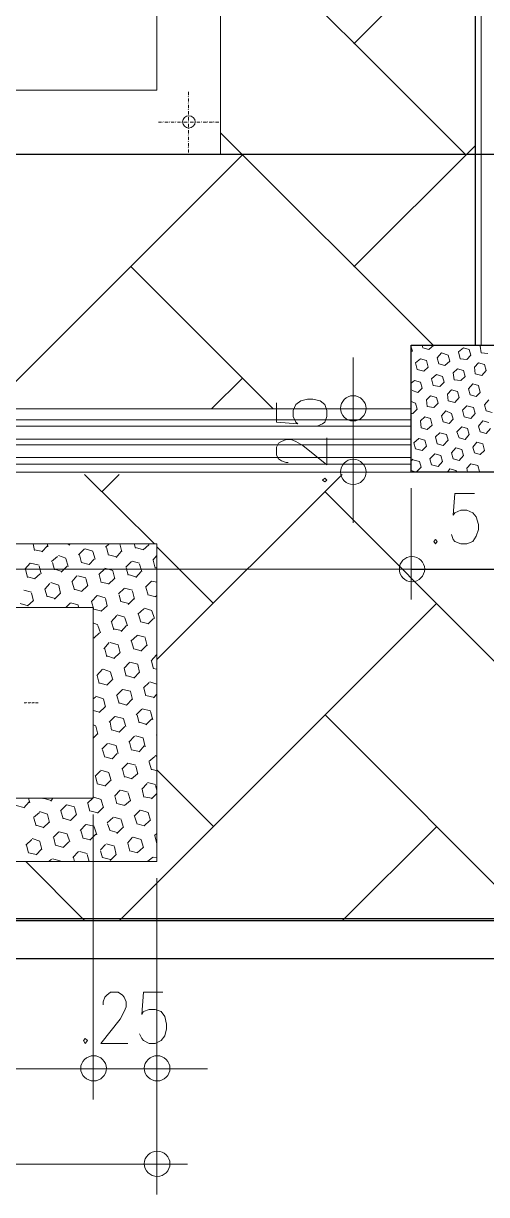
# Model space of a CAD drawing. Header units: millimetres. Extents: x 2928 to 3112, y 1220 to 1280.
# Drawn here: x 2981.497 to 2983.33, y 1235.94 to 1240.578 of the extents above; entities that cross this region are included whole.
import ezdxf

# ---------------------------------------------------------------- set-up
doc = ezdxf.new("R2010")
doc.units = ezdxf.units.MM

msp = doc.modelspace()

# ---------------------------------------------------------------- linework, layer by layer
at = {"color": 7, "linetype": 'Continuous', "lineweight": -2, "true_color": 0x000007}
for points in [[(2937.08126, 1265.3073), (2937.07792, 1267.474), (2938.98795, 1267.474), (2985.45528, 1267.474), (2985.45528, 1236.87356), (2938.98795, 1236.87356), (2937.08126, 1236.87356), (2937.08126, 1238.60692)], [(2937.23126, 1265.3073), (2937.23126, 1267.32399), (2938.98795, 1267.32399), (2985.30528, 1267.32399), (2985.30528, 1237.02356), (2938.98795, 1237.02356), (2937.22793, 1237.02356), (2937.22793, 1238.60692)], [(2983.53859, 1238.80025), (2983.03191, 1238.80025), (2983.03191, 1239.30359), (2983.53859, 1239.30359)]]:
    msp.add_lwpolyline(points, close=True, dxfattribs=at)
msp.add_lwpolyline([(2983.28525, 1264.04728), (2983.28525, 1239.30359), (2983.28525, 1239.30359)], dxfattribs=at)
at = {"color": 9, "linetype": 'Continuous', "lineweight": 5, "true_color": 0xbababa}
for points in [[(2983.30858, 1239.30359), (2983.30858, 1264.04728), (2983.30858, 1264.04728)], [(2983.24858, 1240.05694), (2982.27857, 1241.02695), (2982.27857, 1241.02695)], [(2982.80524, 1240.49694), (2983.28525, 1240.97695), (2983.28525, 1240.97695)], [(2983.11858, 1239.30359), (2982.27857, 1240.14361), (2982.27857, 1240.14361)], [(2982.80524, 1239.6136), (2983.28525, 1240.0936), (2983.28525, 1240.0936)], [(2983.07858, 1239.29359), (2983.07525, 1239.30359), (2983.07525, 1239.30359)], [(2983.10191, 1239.28693), (2983.12191, 1239.30359), (2983.12191, 1239.30359)], [(2983.30525, 1239.30026), (2983.30858, 1239.30359), (2983.30858, 1239.30359)], [(2983.30858, 1239.27359), (2983.30525, 1239.30026), (2983.30525, 1239.30026)], [(2983.10191, 1239.28693), (2983.07858, 1239.29359), (2983.07858, 1239.29359)], [(2983.13525, 1239.25359), (2983.15191, 1239.27359), (2983.15191, 1239.27359)], [(2983.14191, 1239.23026), (2983.13525, 1239.25359), (2983.13525, 1239.25359)], [(2983.17858, 1239.26359), (2983.15191, 1239.27359), (2983.15191, 1239.27359)], [(2983.18525, 1239.24026), (2983.17858, 1239.26359), (2983.17858, 1239.26359)], [(2983.21858, 1239.27693), (2983.23858, 1239.29359), (2983.23858, 1239.29359)], [(2983.22525, 1239.25026), (2983.21858, 1239.27693), (2983.21858, 1239.27693)], [(2983.26192, 1239.28693), (2983.23858, 1239.29359), (2983.23858, 1239.29359)], [(2983.25192, 1239.24693), (2983.26858, 1239.26359), (2983.26858, 1239.26359)], [(2983.26858, 1239.26359), (2983.26192, 1239.28693), (2983.26192, 1239.28693)], [(2983.33525, 1239.27026), (2983.30858, 1239.27359), (2983.30858, 1239.27359)], [(2983.04858, 1239.23359), (2983.06858, 1239.25026), (2983.06858, 1239.25026)], [(2983.05525, 1239.20693), (2983.04858, 1239.23359), (2983.04858, 1239.23359)], [(2983.08191, 1239.20026), (2983.05525, 1239.20693), (2983.05525, 1239.20693)], [(2983.09191, 1239.24359), (2983.06858, 1239.25026), (2983.06858, 1239.25026)], [(2983.08191, 1239.20026), (2983.09858, 1239.21693), (2983.09858, 1239.21693)], [(2983.09858, 1239.21693), (2983.09191, 1239.24359), (2983.09191, 1239.24359)], [(2983.16525, 1239.22359), (2983.14191, 1239.23026), (2983.14191, 1239.23026)], [(2983.16525, 1239.22359), (2983.18525, 1239.24026), (2983.18525, 1239.24026)], [(2983.19858, 1239.19359), (2983.21525, 1239.21026), (2983.21525, 1239.21026)], [(2983.23858, 1239.20359), (2983.21525, 1239.21026), (2983.21525, 1239.21026)], [(2983.25192, 1239.24693), (2983.22525, 1239.25026), (2983.22525, 1239.25026)], [(2983.28192, 1239.21693), (2983.29858, 1239.23359), (2983.29858, 1239.23359)], [(2983.28525, 1239.19026), (2983.28192, 1239.21693), (2983.28192, 1239.21693)], [(2983.32192, 1239.22693), (2983.29858, 1239.23359), (2983.29858, 1239.23359)], [(2983.32858, 1239.20359), (2983.32192, 1239.22693), (2983.32192, 1239.22693)], [(2983.03191, 1239.15359), (2983.04525, 1239.16359), (2983.04525, 1239.16359)], [(2983.06858, 1239.15692), (2983.04525, 1239.16359), (2983.04525, 1239.16359)], [(2983.11191, 1239.17026), (2983.13191, 1239.18692), (2983.13191, 1239.18692)], [(2983.11858, 1239.14359), (2983.11191, 1239.17026), (2983.11191, 1239.17026)], [(2983.15525, 1239.18026), (2983.13191, 1239.18692), (2983.13191, 1239.18692)], [(2983.16192, 1239.15692), (2983.15525, 1239.18026), (2983.15525, 1239.18026)], [(2983.20192, 1239.16692), (2983.19858, 1239.19359), (2983.19858, 1239.19359)], [(2983.22858, 1239.16359), (2983.20192, 1239.16692), (2983.20192, 1239.16692)], [(2983.22858, 1239.16359), (2983.24525, 1239.18026), (2983.24525, 1239.18026)], [(2983.24525, 1239.18026), (2983.23858, 1239.20359), (2983.23858, 1239.20359)], [(2983.31192, 1239.18359), (2983.28525, 1239.19026), (2983.28525, 1239.19026)], [(2983.31192, 1239.18359), (2983.32858, 1239.20359), (2983.32858, 1239.20359)], [(2983.05858, 1239.11692), (2983.03525, 1239.12359), (2983.03525, 1239.12359)], [(2983.05858, 1239.11692), (2983.07525, 1239.13359), (2983.07525, 1239.13359)], [(2983.07525, 1239.13359), (2983.06858, 1239.15692), (2983.06858, 1239.15692)], [(2983.14525, 1239.14026), (2983.11858, 1239.14359), (2983.11858, 1239.14359)], [(2983.14525, 1239.14026), (2983.16192, 1239.15692), (2983.16192, 1239.15692)], [(2983.17525, 1239.11026), (2983.19192, 1239.12692), (2983.19192, 1239.12692)], [(2983.21525, 1239.12026), (2983.19192, 1239.12692), (2983.19192, 1239.12692)], [(2983.22192, 1239.09692), (2983.21525, 1239.12026), (2983.21525, 1239.12026)], [(2983.25858, 1239.13026), (2983.27525, 1239.15026), (2983.27525, 1239.15026)], [(2983.26525, 1239.10692), (2983.25858, 1239.13026), (2983.25858, 1239.13026)], [(2983.29858, 1239.14359), (2983.27525, 1239.15026), (2983.27525, 1239.15026)], [(2983.28858, 1239.10026), (2983.30525, 1239.11692), (2983.30525, 1239.11692)], [(2983.30525, 1239.11692), (2983.29858, 1239.14359), (2983.29858, 1239.14359)], [(2983.04858, 1239.07359), (2983.03191, 1239.08026), (2983.03191, 1239.08026)], [(2983.05525, 1239.05026), (2983.04858, 1239.07359), (2983.04858, 1239.07359)], [(2983.09191, 1239.08692), (2983.10858, 1239.10359), (2983.10858, 1239.10359)], [(2983.09525, 1239.06026), (2983.09191, 1239.08692), (2983.09191, 1239.08692)], [(2983.13191, 1239.09692), (2983.10858, 1239.10359), (2983.10858, 1239.10359)], [(2983.12191, 1239.05692), (2983.13858, 1239.07359), (2983.13858, 1239.07359)], [(2983.13858, 1239.07359), (2983.13191, 1239.09692), (2983.13191, 1239.09692)], [(2983.17858, 1239.08359), (2983.17525, 1239.11026), (2983.17525, 1239.11026)], [(2983.20525, 1239.07692), (2983.17858, 1239.08359), (2983.17858, 1239.08359)], [(2983.20525, 1239.07692), (2983.22192, 1239.09692), (2983.22192, 1239.09692)], [(2983.28858, 1239.10026), (2983.26525, 1239.10692), (2983.26525, 1239.10692)], [(2983.32192, 1239.06692), (2983.33858, 1239.08692), (2983.33858, 1239.08692)], [(2983.32858, 1239.04359), (2983.32192, 1239.06692), (2983.32192, 1239.06692)], [(2983.03858, 1239.03359), (2983.05525, 1239.05026), (2983.05525, 1239.05026)], [(2983.06858, 1239.00359), (2983.08525, 1239.02026), (2983.08525, 1239.02026)], [(2983.10858, 1239.01359), (2983.08525, 1239.02026), (2983.08525, 1239.02026)], [(2983.12191, 1239.05692), (2983.09525, 1239.06026), (2983.09525, 1239.06026)], [(2983.15191, 1239.02359), (2983.16858, 1239.04359), (2983.16858, 1239.04359)], [(2983.15858, 1239.00026), (2983.15191, 1239.02359), (2983.15191, 1239.02359)], [(2983.19192, 1239.03359), (2983.16858, 1239.04359), (2983.16858, 1239.04359)], [(2983.19858, 1239.01026), (2983.19192, 1239.03359), (2983.19192, 1239.03359)], [(2983.23525, 1239.04692), (2983.25192, 1239.06359), (2983.25192, 1239.06359)], [(2983.24192, 1239.02026), (2983.23525, 1239.04692), (2983.23525, 1239.04692)], [(2983.26858, 1239.01359), (2983.24192, 1239.02026), (2983.24192, 1239.02026)], [(2983.27858, 1239.05692), (2983.25192, 1239.06359), (2983.25192, 1239.06359)], [(2983.26858, 1239.01359), (2983.28525, 1239.03359), (2983.28525, 1239.03359)], [(2983.28525, 1239.03359), (2983.27858, 1239.05692), (2983.27858, 1239.05692)], [(2983.35192, 1239.03692), (2983.32858, 1239.04359), (2983.32858, 1239.04359)], [(2983.07191, 1238.97692), (2983.06858, 1239.00359), (2983.06858, 1239.00359)], [(2983.09525, 1238.97026), (2983.07191, 1238.97692), (2983.07191, 1238.97692)], [(2983.09525, 1238.97026), (2983.11525, 1238.98692), (2983.11525, 1238.98692)], [(2983.11525, 1238.98692), (2983.10858, 1239.01359), (2983.10858, 1239.01359)], [(2983.18192, 1238.99359), (2983.15858, 1239.00026), (2983.15858, 1239.00026)], [(2983.18192, 1238.99359), (2983.19858, 1239.01026), (2983.19858, 1239.01026)], [(2983.21192, 1238.96025), (2983.23192, 1238.98026), (2983.23192, 1238.98026)], [(2983.25525, 1238.97359), (2983.23192, 1238.98026), (2983.23192, 1238.98026)], [(2983.26192, 1238.95025), (2983.25525, 1238.97359), (2983.25525, 1238.97359)], [(2983.29858, 1238.98359), (2983.31525, 1239.00359), (2983.31525, 1239.00359)], [(2983.30525, 1238.96025), (2983.29858, 1238.98359), (2983.29858, 1238.98359)], [(2983.33858, 1238.99692), (2983.31525, 1239.00359), (2983.31525, 1239.00359)], [(2983.32858, 1238.95359), (2983.34525, 1238.97359), (2983.34525, 1238.97359)], [(2983.04191, 1238.91692), (2983.06191, 1238.93359), (2983.06191, 1238.93359)], [(2983.08525, 1238.92692), (2983.06191, 1238.93359), (2983.06191, 1238.93359)], [(2983.09191, 1238.90359), (2983.08525, 1238.92692), (2983.08525, 1238.92692)], [(2983.12858, 1238.94025), (2983.14525, 1238.95692), (2983.14525, 1238.95692)], [(2983.13525, 1238.91359), (2983.12858, 1238.94025), (2983.12858, 1238.94025)], [(2983.17192, 1238.95025), (2983.14525, 1238.95692), (2983.14525, 1238.95692)], [(2983.15858, 1238.90692), (2983.17858, 1238.92692), (2983.17858, 1238.92692)], [(2983.17858, 1238.92692), (2983.17192, 1238.95025), (2983.17192, 1238.95025)], [(2983.22192, 1238.93692), (2983.21192, 1238.96025), (2983.21192, 1238.96025)], [(2983.24525, 1238.93025), (2983.22192, 1238.93692), (2983.22192, 1238.93692)], [(2983.24525, 1238.93025), (2983.26192, 1238.95025), (2983.26192, 1238.95025)], [(2983.32858, 1238.95359), (2983.30525, 1238.96025), (2983.30525, 1238.96025)], [(2983.04858, 1238.89359), (2983.04191, 1238.91692), (2983.04191, 1238.91692)], [(2983.07525, 1238.88692), (2983.04858, 1238.89359), (2983.04858, 1238.89359)], [(2983.07525, 1238.88692), (2983.09191, 1238.90359), (2983.09191, 1238.90359)], [(2983.15858, 1238.90692), (2983.13525, 1238.91359), (2983.13525, 1238.91359)], [(2983.19192, 1238.87692), (2983.20858, 1238.89692), (2983.20858, 1238.89692)], [(2983.23192, 1238.89025), (2983.20858, 1238.89692), (2983.20858, 1238.89692)], [(2983.23858, 1238.86692), (2983.23192, 1238.89025), (2983.23192, 1238.89025)], [(2983.27525, 1238.90025), (2983.29192, 1238.92025), (2983.29192, 1238.92025)], [(2983.28192, 1238.87692), (2983.27525, 1238.90025), (2983.27525, 1238.90025)], [(2983.31525, 1238.91359), (2983.29192, 1238.92025), (2983.29192, 1238.92025)], [(2983.30525, 1238.87025), (2983.32192, 1238.88692), (2983.32192, 1238.88692)], [(2983.32192, 1238.88692), (2983.31525, 1238.91359), (2983.31525, 1238.91359)], [(2983.06525, 1238.84359), (2983.03858, 1238.85025), (2983.03858, 1238.85025)], [(2983.07191, 1238.82025), (2983.06525, 1238.84359), (2983.06525, 1238.84359)], [(2983.10525, 1238.85359), (2983.12525, 1238.87359), (2983.12525, 1238.87359)], [(2983.11191, 1238.83025), (2983.10525, 1238.85359), (2983.10525, 1238.85359)], [(2983.14858, 1238.86692), (2983.12525, 1238.87359), (2983.12525, 1238.87359)], [(2983.13858, 1238.82359), (2983.15525, 1238.84359), (2983.15525, 1238.84359)], [(2983.15525, 1238.84359), (2983.14858, 1238.86692), (2983.14858, 1238.86692)], [(2983.19858, 1238.85359), (2983.19192, 1238.87692), (2983.19192, 1238.87692)], [(2983.22192, 1238.84692), (2983.19858, 1238.85359), (2983.19858, 1238.85359)], [(2983.22192, 1238.84692), (2983.23858, 1238.86692), (2983.23858, 1238.86692)], [(2983.25192, 1238.81692), (2983.26858, 1238.83359), (2983.26858, 1238.83359)], [(2983.29525, 1238.82692), (2983.26858, 1238.83359), (2983.26858, 1238.83359)], [(2983.30525, 1238.87025), (2983.28192, 1238.87692), (2983.28192, 1238.87692)], [(2983.05191, 1238.80025), (2983.03191, 1238.80692), (2983.03191, 1238.80692)], [(2983.05191, 1238.80025), (2983.07191, 1238.82025), (2983.07191, 1238.82025)], [(2983.13858, 1238.82359), (2983.11191, 1238.83025), (2983.11191, 1238.83025)], [(2983.17525, 1238.80025), (2983.18525, 1238.81359), (2983.18525, 1238.81359)], [(2983.20858, 1238.80692), (2983.18525, 1238.81359), (2983.18525, 1238.81359)], [(2983.21192, 1238.80025), (2983.20858, 1238.80692), (2983.20858, 1238.80692)], [(2983.25525, 1238.80025), (2983.25192, 1238.81692), (2983.25192, 1238.81692)], [(2983.30192, 1238.80359), (2983.29525, 1238.82692), (2983.29525, 1238.82692)], [(2983.29858, 1238.80025), (2983.30192, 1238.80359), (2983.30192, 1238.80359)], [(2984.01526, 1237.3969), (2982.69191, 1238.72358), (2982.69191, 1238.72358)], [(2981.87523, 1237.02356), (2983.13191, 1238.28025), (2983.13191, 1238.28025)], [(2983.50525, 1237.02356), (2982.69191, 1237.84024), (2982.69191, 1237.84024)], [(2982.75858, 1237.02356), (2983.13191, 1237.3969), (2983.13191, 1237.3969)]]:
    msp.add_lwpolyline(points, dxfattribs=at)
at = {"color": 252, "linetype": 'Continuous', "lineweight": 13, "true_color": 0x989898}
msp.add_lwpolyline([(2982.2769, 1240.06027), (2940.24797, 1240.06027), (2940.24797, 1263.2906), (2982.2769, 1263.2906)], close=True, dxfattribs=at)
at = {"color": 7, "linetype": 'Continuous', "lineweight": 20, "true_color": 0x000007}
for points in [[(2957.20821, 1263.03893), (2982.02523, 1263.03893), (2982.02523, 1240.31361), (2957.20821, 1240.31361), (2957.20821, 1240.06027), (2982.2769, 1240.06027), (2982.2769, 1263.2906), (2957.20821, 1263.2906)], [(2982.68024, 1238.76859), (2982.69024, 1238.76192), (2982.69858, 1238.76859), (2982.69024, 1238.77692)], [(2981.74189, 1236.55855), (2981.73523, 1236.55022), (2981.74189, 1236.53855), (2981.75023, 1236.55022)]]:
    msp.add_lwpolyline(points, close=True, dxfattribs=at)
at = {"color": 253, "linetype": 'Continuous', "lineweight": 5, "true_color": 0x9a9a9a}
for points in [[(2981.9619, 1240.31361), (2980.04687, 1240.31361), (2980.04687, 1240.31361)], [(2982.80191, 1239.15192), (2982.80191, 1239.25526), (2982.80191, 1239.25526)], [(2982.97025, 1239.05192), (2982.79024, 1239.05192), (2982.79024, 1239.05192)], [(2982.80191, 1239.05192), (2982.80191, 1238.80025), (2982.80191, 1238.80025)], [(2982.97025, 1238.80025), (2982.79024, 1238.80025), (2982.79024, 1238.80025)], [(2982.80191, 1238.70025), (2982.80191, 1238.60025), (2982.80191, 1238.60025)], [(2983.03191, 1238.73692), (2983.03191, 1238.40525), (2983.03191, 1238.40525)], [(2983.03191, 1238.73692), (2983.03191, 1238.40525), (2983.03191, 1238.40525)], [(2957.39321, 1238.41691), (2982.93191, 1238.41691), (2982.93191, 1238.41691)], [(2982.93191, 1238.41691), (2982.83191, 1238.41691), (2982.83191, 1238.41691)], [(2981.77356, 1237.44523), (2981.77356, 1236.42855), (2981.77356, 1236.42855)], [(2981.77356, 1237.44523), (2981.77356, 1236.42855), (2981.77356, 1236.42855)], [(2982.02523, 1237.19356), (2982.02523, 1236.42855), (2982.02523, 1236.42855)], [(2982.02523, 1237.19356), (2982.02523, 1236.05021), (2982.02523, 1236.05021)], [(2980.10854, 1236.43855), (2981.67356, 1236.43855), (2981.67356, 1236.43855)], [(2981.67356, 1236.43855), (2981.57023, 1236.43855), (2981.57023, 1236.43855)], [(2981.77356, 1236.43855), (2982.02523, 1236.43855), (2982.02523, 1236.43855)], [(2982.12523, 1236.43855), (2982.22523, 1236.43855), (2982.22523, 1236.43855)], [(2979.85687, 1236.06021), (2981.92523, 1236.06021), (2981.92523, 1236.06021)]]:
    msp.add_lwpolyline(points, dxfattribs=at)
at = {"color": 252, "linetype": 'Continuous', "lineweight": 13, "true_color": 0x989898}
for points in [[(2982.15023, 1240.28694), (2982.14857, 1240.28861), (2982.14857, 1240.28861)], [(2982.15023, 1240.29361), (2982.15023, 1240.30694), (2982.15023, 1240.30694)], [(2982.15023, 1240.26861), (2982.15023, 1240.28027), (2982.15023, 1240.28027)], [(2982.15023, 1240.26194), (2982.14857, 1240.26361), (2982.14857, 1240.26361)], [(2982.15023, 1240.23527), (2982.14857, 1240.23861), (2982.14857, 1240.23861)], [(2982.15023, 1240.24194), (2982.15023, 1240.25527), (2982.15023, 1240.25527)], [(2982.15023, 1240.21694), (2982.15023, 1240.23027), (2982.15023, 1240.23027)], [(2982.04357, 1240.18694), (2982.0319, 1240.18694), (2982.0319, 1240.18694)], [(2982.05023, 1240.18694), (2982.04857, 1240.18861), (2982.04857, 1240.18861)], [(2982.07023, 1240.18694), (2982.0569, 1240.18694), (2982.0569, 1240.18694)], [(2982.0769, 1240.18694), (2982.07523, 1240.18861), (2982.07523, 1240.18861)], [(2982.09357, 1240.18694), (2982.0819, 1240.18694), (2982.0819, 1240.18694)], [(2982.10023, 1240.18694), (2982.09857, 1240.18861), (2982.09857, 1240.18861)], [(2982.11857, 1240.18694), (2982.1069, 1240.18694), (2982.1069, 1240.18694)], [(2982.12523, 1240.18694), (2982.12357, 1240.18861), (2982.12357, 1240.18861)], [(2982.14523, 1240.18694), (2982.1319, 1240.18694), (2982.1319, 1240.18694)], [(2982.15023, 1240.21027), (2982.14857, 1240.21194), (2982.14857, 1240.21194)], [(2982.15023, 1240.18694), (2982.14857, 1240.18861), (2982.14857, 1240.18861)], [(2982.15023, 1240.18694), (2982.14857, 1240.18861), (2982.14857, 1240.18861)], [(2982.15023, 1240.19361), (2982.15023, 1240.20694), (2982.15023, 1240.20694)], [(2982.15023, 1240.16694), (2982.15023, 1240.18027), (2982.15023, 1240.18027)], [(2982.17023, 1240.18694), (2982.1569, 1240.18694), (2982.1569, 1240.18694)], [(2982.1769, 1240.18694), (2982.17523, 1240.18861), (2982.17523, 1240.18861)], [(2982.19523, 1240.18694), (2982.18357, 1240.18694), (2982.18357, 1240.18694)], [(2982.2019, 1240.18694), (2982.20023, 1240.18861), (2982.20023, 1240.18861)], [(2982.2219, 1240.18694), (2982.20857, 1240.18694), (2982.20857, 1240.18694)], [(2982.22523, 1240.18694), (2982.22357, 1240.18861), (2982.22357, 1240.18861)], [(2982.24524, 1240.18694), (2982.2319, 1240.18694), (2982.2319, 1240.18694)], [(2982.2519, 1240.18694), (2982.24857, 1240.18861), (2982.24857, 1240.18861)], [(2982.27024, 1240.18694), (2982.2569, 1240.18694), (2982.2569, 1240.18694)], [(2982.15023, 1240.16194), (2982.14857, 1240.16361), (2982.14857, 1240.16361)], [(2982.15023, 1240.13527), (2982.14857, 1240.13694), (2982.14857, 1240.13694)], [(2982.15023, 1240.14194), (2982.15023, 1240.15527), (2982.15023, 1240.15527)], [(2982.15023, 1240.11027), (2982.14857, 1240.11194), (2982.14857, 1240.11194)], [(2982.15023, 1240.08527), (2982.14857, 1240.08694), (2982.14857, 1240.08694)], [(2982.15023, 1240.11694), (2982.15023, 1240.12861), (2982.15023, 1240.12861)], [(2982.15023, 1240.09027), (2982.15023, 1240.1036), (2982.15023, 1240.1036)], [(2982.15023, 1240.06694), (2982.15023, 1240.0786), (2982.15023, 1240.0786)], [(2981.50689, 1237.88691), (2981.50022, 1237.88691), (2981.50022, 1237.88691)], [(2981.51022, 1237.88691), (2981.50856, 1237.88857), (2981.50856, 1237.88857)], [(2981.52189, 1237.88691), (2981.51522, 1237.88691), (2981.51522, 1237.88691)], [(2981.52522, 1237.88691), (2981.52356, 1237.88857), (2981.52356, 1237.88857)], [(2981.53689, 1237.88691), (2981.53023, 1237.88691), (2981.53023, 1237.88691)], [(2981.54023, 1237.88691), (2981.53856, 1237.88857), (2981.53856, 1237.88857)], [(2981.55523, 1237.88691), (2981.54523, 1237.88691), (2981.54523, 1237.88691)]]:
    msp.add_lwpolyline(points, dxfattribs=at)
at = {"color": 253, "linetype": 'Continuous', "lineweight": -2, "true_color": 0x9a9a9a}
for points in [[(2946.32139, 1240.06027), (2986.86863, 1240.06027), (2986.86863, 1240.06027)], [(2982.3419, 1240.06027), (2986.86863, 1240.06027), (2986.86863, 1240.06027)], [(2983.03191, 1238.41691), (2983.53859, 1238.41691), (2983.53859, 1238.41691)], [(2943.29801, 1237.03356), (2986.86863, 1237.03356), (2986.86863, 1237.03356)]]:
    msp.add_lwpolyline(points, dxfattribs=at)
at = {"color": 9, "linetype": 'Continuous', "lineweight": 13, "true_color": 0xbababa}
for points in [[(2981.35689, 1239.05192), (2982.36357, 1240.05694), (2982.36357, 1240.05694)], [(2982.48524, 1239.05192), (2981.9219, 1239.61526), (2981.9219, 1239.61526)], [(2983.03691, 1239.28026), (2983.03191, 1239.29526), (2983.03191, 1239.29526)], [(2983.03191, 1239.27859), (2983.03691, 1239.28026), (2983.03691, 1239.28026)], [(2982.2419, 1239.05192), (2982.36357, 1239.17359), (2982.36357, 1239.17359)], [(2983.03358, 1239.12526), (2983.03191, 1239.12692), (2983.03191, 1239.12692)], [(2983.03691, 1239.03359), (2983.03191, 1239.03359), (2983.03191, 1239.03359)], [(2957.29321, 1239.00859), (2983.03191, 1239.00859), (2983.03191, 1239.00859)], [(2957.29321, 1238.98359), (2983.03191, 1238.98359), (2983.03191, 1238.98359)], [(2957.29321, 1238.93192), (2983.03191, 1238.93192), (2983.03191, 1238.93192)], [(2957.29321, 1238.90859), (2983.03191, 1238.90859), (2983.03191, 1238.90859)], [(2957.29321, 1238.85859), (2983.03191, 1238.85859), (2983.03191, 1238.85859)], [(2983.03191, 1238.84525), (2983.03858, 1238.85192), (2983.03858, 1238.85192)], [(2957.29321, 1238.83192), (2983.03191, 1238.83192), (2983.03191, 1238.83192)], [(2982.01523, 1238.51692), (2981.73856, 1238.79192), (2981.73856, 1238.79192)], [(2981.8069, 1238.72358), (2981.87523, 1238.79192), (2981.87523, 1238.79192)], [(2982.02523, 1238.05858), (2982.75858, 1238.79192), (2982.75858, 1238.79192)], [(2981.54023, 1238.49025), (2981.53523, 1238.51692), (2981.53523, 1238.51692)], [(2981.57023, 1238.48525), (2981.59189, 1238.50858), (2981.59189, 1238.50858)], [(2981.59356, 1238.50525), (2981.59189, 1238.51692), (2981.59189, 1238.51692)], [(2981.68023, 1238.51358), (2981.66856, 1238.51692), (2981.66856, 1238.51692)], [(2981.67689, 1238.51192), (2981.68189, 1238.51692), (2981.68189, 1238.51692)], [(2981.8219, 1238.50358), (2981.8369, 1238.51692), (2981.8369, 1238.51692)], [(2981.8869, 1238.48525), (2981.87856, 1238.51692), (2981.87856, 1238.51692)], [(2981.94023, 1238.50025), (2981.93523, 1238.51692), (2981.93523, 1238.51692)], [(2981.97023, 1238.49358), (2981.99356, 1238.51358), (2981.99356, 1238.51358)], [(2981.99356, 1238.51358), (2981.99356, 1238.51692), (2981.99356, 1238.51692)], [(2981.57356, 1238.48691), (2981.54023, 1238.49358), (2981.54023, 1238.49358)], [(2981.60856, 1238.44691), (2981.63189, 1238.46691), (2981.63189, 1238.46691)], [(2981.66523, 1238.46025), (2981.63523, 1238.47025), (2981.63523, 1238.47025)], [(2981.71523, 1238.47358), (2981.73856, 1238.49692), (2981.73856, 1238.49692)], [(2981.72689, 1238.44191), (2981.71856, 1238.47358), (2981.71856, 1238.47358)], [(2981.7719, 1238.48858), (2981.74189, 1238.49692), (2981.74189, 1238.49692)], [(2981.78023, 1238.45691), (2981.7719, 1238.48691), (2981.7719, 1238.48691)], [(2981.83356, 1238.47191), (2981.82523, 1238.50192), (2981.82523, 1238.50192)], [(2981.86523, 1238.46525), (2981.83356, 1238.47358), (2981.83356, 1238.47358)], [(2981.86356, 1238.46358), (2981.88356, 1238.48691), (2981.88356, 1238.48691)], [(2981.9719, 1238.49358), (2981.94023, 1238.50192), (2981.94023, 1238.50192)], [(2982.00857, 1238.45191), (2982.02523, 1238.47025), (2982.02523, 1238.47025)], [(2982.24857, 1238.28191), (2982.02523, 1238.50525), (2982.02523, 1238.50525)], [(2981.50189, 1238.41691), (2981.52356, 1238.44025), (2981.52356, 1238.44025)], [(2981.51356, 1238.38358), (2981.50522, 1238.41691), (2981.50522, 1238.41691)], [(2981.55856, 1238.43191), (2981.52522, 1238.44025), (2981.52522, 1238.44025)], [(2981.56689, 1238.39858), (2981.55856, 1238.42858), (2981.55856, 1238.42858)], [(2981.62023, 1238.41358), (2981.61189, 1238.44358), (2981.61189, 1238.44358)], [(2981.65023, 1238.40691), (2981.62023, 1238.41691), (2981.62023, 1238.41691)], [(2981.64689, 1238.40525), (2981.67023, 1238.42858), (2981.67023, 1238.42858)], [(2981.67356, 1238.42691), (2981.66523, 1238.45858), (2981.66523, 1238.45858)], [(2981.75689, 1238.43525), (2981.72689, 1238.44358), (2981.72689, 1238.44358)], [(2981.75689, 1238.43525), (2981.7769, 1238.45691), (2981.7769, 1238.45691)], [(2981.79523, 1238.39525), (2981.81856, 1238.41858), (2981.81856, 1238.41858)], [(2981.85023, 1238.41191), (2981.81856, 1238.42025), (2981.81856, 1238.42025)], [(2981.9019, 1238.42525), (2981.92523, 1238.44691), (2981.92523, 1238.44691)], [(2981.9119, 1238.39358), (2981.90356, 1238.42191), (2981.90356, 1238.42191)], [(2981.9569, 1238.44025), (2981.9269, 1238.44858), (2981.9269, 1238.44858)], [(2981.96523, 1238.40691), (2981.9569, 1238.43691), (2981.9569, 1238.43691)], [(2982.01857, 1238.42025), (2982.01023, 1238.45191), (2982.01023, 1238.45191)], [(2982.02523, 1238.42191), (2982.01857, 1238.42191), (2982.01857, 1238.42191)], [(2981.54356, 1238.37858), (2981.51356, 1238.38691), (2981.51356, 1238.38691)], [(2981.54023, 1238.37858), (2981.56356, 1238.39858), (2981.56356, 1238.39858)], [(2981.68856, 1238.36691), (2981.70856, 1238.39025), (2981.70856, 1238.39025)], [(2981.74356, 1238.38191), (2981.71189, 1238.39025), (2981.71189, 1238.39025)], [(2981.75189, 1238.35025), (2981.74356, 1238.38025), (2981.74356, 1238.38025)], [(2981.80523, 1238.36358), (2981.7969, 1238.39525), (2981.7969, 1238.39525)], [(2981.83356, 1238.35691), (2981.8569, 1238.38025), (2981.8569, 1238.38025)], [(2981.85856, 1238.37858), (2981.85023, 1238.41025), (2981.85023, 1238.41025)], [(2981.9419, 1238.38691), (2981.9119, 1238.39525), (2981.9119, 1238.39525)], [(2981.9419, 1238.38358), (2981.96356, 1238.40691), (2981.96356, 1238.40691)], [(2981.52856, 1238.32525), (2981.49856, 1238.33358), (2981.49856, 1238.33358)], [(2981.58189, 1238.33691), (2981.60189, 1238.36025), (2981.60189, 1238.36025)], [(2981.59023, 1238.30691), (2981.58189, 1238.33691), (2981.58189, 1238.33691)], [(2981.63689, 1238.35358), (2981.60523, 1238.36358), (2981.60523, 1238.36358)], [(2981.64356, 1238.32025), (2981.63689, 1238.35191), (2981.63689, 1238.35191)], [(2981.69856, 1238.33525), (2981.69023, 1238.36525), (2981.69023, 1238.36525)], [(2981.72856, 1238.32858), (2981.69856, 1238.33691), (2981.69856, 1238.33691)], [(2981.72689, 1238.32858), (2981.75023, 1238.35025), (2981.75023, 1238.35025)], [(2981.83523, 1238.35858), (2981.80523, 1238.36525), (2981.80523, 1238.36525)], [(2981.87356, 1238.31858), (2981.89523, 1238.34025), (2981.89523, 1238.34025)], [(2981.92856, 1238.33358), (2981.8969, 1238.34191), (2981.8969, 1238.34191)], [(2981.9369, 1238.29858), (2981.92856, 1238.33025), (2981.92856, 1238.33025)], [(2981.98023, 1238.34525), (2982.00357, 1238.36858), (2982.00357, 1238.36858)], [(2981.99023, 1238.31358), (2981.9819, 1238.34525), (2981.9819, 1238.34525)], [(2982.02523, 1238.36525), (2982.00357, 1238.36858), (2982.00357, 1238.36858)], [(2981.51522, 1238.27191), (2981.48356, 1238.28025), (2981.48356, 1238.28025)], [(2981.51356, 1238.27191), (2981.53523, 1238.29191), (2981.53523, 1238.29191)], [(2981.53689, 1238.29191), (2981.52856, 1238.32191), (2981.52856, 1238.32191)], [(2981.62189, 1238.30025), (2981.59023, 1238.31025), (2981.59023, 1238.31025)], [(2981.62023, 1238.29858), (2981.64356, 1238.32191), (2981.64356, 1238.32191)], [(2981.66523, 1238.26525), (2981.68189, 1238.28191), (2981.68189, 1238.28191)], [(2981.71356, 1238.27525), (2981.68356, 1238.28358), (2981.68356, 1238.28358)], [(2981.7669, 1238.28858), (2981.78856, 1238.31191), (2981.78856, 1238.31191)], [(2981.77523, 1238.25691), (2981.7669, 1238.28858), (2981.7669, 1238.28858)], [(2981.82023, 1238.30358), (2981.79023, 1238.31191), (2981.79023, 1238.31191)], [(2981.82856, 1238.27191), (2981.8219, 1238.30025), (2981.8219, 1238.30025)], [(2981.8819, 1238.28691), (2981.87523, 1238.31525), (2981.87523, 1238.31525)], [(2981.91356, 1238.28025), (2981.8819, 1238.28858), (2981.8819, 1238.28858)], [(2981.9119, 1238.27691), (2981.93523, 1238.30025), (2981.93523, 1238.30025)], [(2982.02023, 1238.30691), (2981.99023, 1238.31525), (2981.99023, 1238.31525)], [(2982.01857, 1238.30691), (2982.02523, 1238.31191), (2982.02523, 1238.31191)], [(2981.71523, 1238.26525), (2981.71356, 1238.27358), (2981.71356, 1238.27358)], [(2981.8069, 1238.25024), (2981.77523, 1238.25858), (2981.77523, 1238.25858)], [(2981.80523, 1238.25024), (2981.82856, 1238.27191), (2981.82856, 1238.27191)], [(2981.84356, 1238.20858), (2981.8669, 1238.23358), (2981.8669, 1238.23358)], [(2981.89856, 1238.22691), (2981.86856, 1238.23524), (2981.86856, 1238.23524)], [(2981.95023, 1238.23858), (2981.97356, 1238.26024), (2981.97356, 1238.26024)], [(2981.9619, 1238.20691), (2981.9519, 1238.23691), (2981.9519, 1238.23691)], [(2982.00523, 1238.25358), (2981.97523, 1238.26191), (2981.97523, 1238.26191)], [(2982.01523, 1238.22191), (2982.00523, 1238.25191), (2982.00523, 1238.25191)], [(2981.7919, 1238.19691), (2981.77356, 1238.20358), (2981.77356, 1238.20358)], [(2981.8019, 1238.16524), (2981.7919, 1238.19358), (2981.7919, 1238.19358)], [(2981.85523, 1238.17691), (2981.84523, 1238.20858), (2981.84523, 1238.20858)], [(2981.88356, 1238.17024), (2981.90523, 1238.19358), (2981.90523, 1238.19358)], [(2981.90856, 1238.19191), (2981.89856, 1238.22358), (2981.89856, 1238.22358)], [(2981.99356, 1238.20024), (2981.9619, 1238.20858), (2981.9619, 1238.20858)], [(2981.99023, 1238.20024), (2982.0119, 1238.22191), (2982.0119, 1238.22191)], [(2981.7769, 1238.14358), (2981.77356, 1238.14524), (2981.77356, 1238.14524)], [(2981.77523, 1238.14358), (2981.79856, 1238.16524), (2981.79856, 1238.16524)], [(2981.88356, 1238.17358), (2981.85523, 1238.18024), (2981.85523, 1238.18024)], [(2981.9219, 1238.13191), (2981.9469, 1238.15358), (2981.9469, 1238.15358)], [(2981.97856, 1238.14691), (2981.9469, 1238.15524), (2981.9469, 1238.15524)], [(2981.9869, 1238.11358), (2981.97856, 1238.14524), (2981.97856, 1238.14524)], [(2981.81523, 1238.10191), (2981.8369, 1238.12691), (2981.8369, 1238.12691)], [(2981.8269, 1238.07024), (2981.81856, 1238.10191), (2981.81856, 1238.10191)], [(2981.8719, 1238.11691), (2981.84023, 1238.12691), (2981.84023, 1238.12691)], [(2981.88023, 1238.08524), (2981.8719, 1238.11691), (2981.8719, 1238.11691)], [(2981.93356, 1238.10024), (2981.92523, 1238.13024), (2981.92523, 1238.13024)], [(2981.96356, 1238.09358), (2981.93356, 1238.10191), (2981.93356, 1238.10191)], [(2981.9619, 1238.09191), (2981.98523, 1238.11524), (2981.98523, 1238.11524)], [(2981.8569, 1238.06358), (2981.8269, 1238.07358), (2981.8269, 1238.07358)], [(2981.85523, 1238.06358), (2981.87856, 1238.08524), (2981.87856, 1238.08524)], [(2981.89523, 1238.02524), (2981.9169, 1238.04691), (2981.9169, 1238.04691)], [(2981.95023, 1238.04024), (2981.91856, 1238.04858), (2981.91856, 1238.04858)], [(2982.0019, 1238.05358), (2982.02357, 1238.07691), (2982.02357, 1238.07691)], [(2982.0119, 1238.02191), (2982.00357, 1238.05191), (2982.00357, 1238.05191)], [(2981.7869, 1237.99524), (2981.81023, 1238.02024), (2981.81023, 1238.02024)], [(2981.8419, 1238.01024), (2981.8119, 1238.02024), (2981.8119, 1238.02024)], [(2981.85023, 1237.97857), (2981.8419, 1238.00857), (2981.8419, 1238.00857)], [(2981.90356, 1237.99357), (2981.89523, 1238.02357), (2981.89523, 1238.02357)], [(2981.93356, 1237.98524), (2981.9569, 1238.00857), (2981.9569, 1238.00857)], [(2981.9569, 1238.00691), (2981.95023, 1238.03858), (2981.95023, 1238.03858)], [(2982.02523, 1238.02024), (2982.01023, 1238.02357), (2982.01023, 1238.02357)], [(2981.7969, 1237.96357), (2981.78856, 1237.99524), (2981.78856, 1237.99524)], [(2981.82856, 1237.95691), (2981.7969, 1237.96691), (2981.7969, 1237.96691)], [(2981.8269, 1237.95691), (2981.84856, 1237.97857), (2981.84856, 1237.97857)], [(2981.93523, 1237.98691), (2981.90356, 1237.99524), (2981.90356, 1237.99524)], [(2981.9719, 1237.94691), (2981.99523, 1237.96857), (2981.99523, 1237.96857)], [(2982.02523, 1237.96191), (2981.9969, 1237.97024), (2981.9969, 1237.97024)], [(2981.77356, 1237.90357), (2981.7819, 1237.91024), (2981.7819, 1237.91024)], [(2981.81356, 1237.90357), (2981.7819, 1237.91357), (2981.7819, 1237.91357)], [(2981.86523, 1237.91691), (2981.88856, 1237.94024), (2981.88856, 1237.94024)], [(2981.87523, 1237.88524), (2981.8669, 1237.91691), (2981.8669, 1237.91691)], [(2981.92023, 1237.93357), (2981.89023, 1237.94024), (2981.89023, 1237.94024)], [(2981.92856, 1237.90024), (2981.92023, 1237.93191), (2981.92023, 1237.93191)], [(2981.9819, 1237.91524), (2981.97356, 1237.94524), (2981.97356, 1237.94524)], [(2982.01523, 1237.90857), (2981.9819, 1237.91691), (2981.9819, 1237.91691)], [(2982.0119, 1237.90691), (2982.02523, 1237.92191), (2982.02523, 1237.92191)], [(2981.7969, 1237.84857), (2981.82023, 1237.87191), (2981.82023, 1237.87191)], [(2981.8219, 1237.87191), (2981.81356, 1237.90191), (2981.81356, 1237.90191)], [(2981.90523, 1237.87857), (2981.87523, 1237.88691), (2981.87523, 1237.88691)], [(2981.90523, 1237.87857), (2981.9269, 1237.90191), (2981.9269, 1237.90191)], [(2981.94356, 1237.84024), (2981.96523, 1237.86191), (2981.96523, 1237.86191)], [(2982.00023, 1237.85524), (2981.9669, 1237.86357), (2981.9669, 1237.86357)], [(2981.79856, 1237.85024), (2981.77356, 1237.85691), (2981.77356, 1237.85691)], [(2981.8369, 1237.81024), (2981.85856, 1237.83357), (2981.85856, 1237.83357)], [(2981.89356, 1237.82524), (2981.86023, 1237.83357), (2981.86023, 1237.83357)], [(2981.9019, 1237.79357), (2981.89356, 1237.82357), (2981.89356, 1237.82357)], [(2981.95523, 1237.80857), (2981.9469, 1237.83857), (2981.9469, 1237.83857)], [(2981.9819, 1237.80024), (2982.00523, 1237.82357), (2982.00523, 1237.82357)], [(2982.00857, 1237.82024), (2982.00023, 1237.85357), (2982.00023, 1237.85357)], [(2981.78356, 1237.79691), (2981.77356, 1237.80024), (2981.77356, 1237.80024)], [(2981.7919, 1237.76357), (2981.78356, 1237.79524), (2981.78356, 1237.79524)], [(2981.84523, 1237.77857), (2981.84023, 1237.81024), (2981.84023, 1237.81024)], [(2981.87856, 1237.7719), (2981.84523, 1237.78024), (2981.84523, 1237.78024)], [(2981.87523, 1237.7719), (2981.89856, 1237.79357), (2981.89856, 1237.79357)], [(2981.98523, 1237.80191), (2981.95523, 1237.81024), (2981.95523, 1237.81024)], [(2981.77356, 1237.7469), (2981.79023, 1237.76524), (2981.79023, 1237.76524)], [(2981.8069, 1237.70357), (2981.83023, 1237.7269), (2981.83023, 1237.7269)], [(2981.86356, 1237.71857), (2981.83356, 1237.7269), (2981.83356, 1237.7269)], [(2981.91356, 1237.7319), (2981.9369, 1237.75524), (2981.9369, 1237.75524)], [(2981.92523, 1237.70024), (2981.9169, 1237.7319), (2981.9169, 1237.7319)], [(2981.97023, 1237.74857), (2981.94023, 1237.7569), (2981.94023, 1237.7569)], [(2981.97856, 1237.71357), (2981.97023, 1237.7469), (2981.97023, 1237.7469)], [(2982.02357, 1237.7619), (2982.02523, 1237.76357), (2982.02523, 1237.76357)], [(2982.02523, 1237.7569), (2982.02357, 1237.75857), (2982.02357, 1237.75857)], [(2981.81856, 1237.6719), (2981.81023, 1237.7019), (2981.81023, 1237.7019)], [(2981.84856, 1237.66524), (2981.86856, 1237.6869), (2981.86856, 1237.6869)], [(2981.8719, 1237.6869), (2981.86356, 1237.7169), (2981.86356, 1237.7169)], [(2981.9569, 1237.69524), (2981.92523, 1237.7019), (2981.92523, 1237.7019)], [(2981.95523, 1237.69357), (2981.97523, 1237.7169), (2981.97523, 1237.7169)], [(2981.99356, 1237.65524), (2982.0169, 1237.67524), (2982.0169, 1237.67524)], [(2982.02523, 1237.67524), (2982.01857, 1237.67857), (2982.01857, 1237.67857)], [(2981.84856, 1237.66524), (2981.81856, 1237.67357), (2981.81856, 1237.67357)], [(2981.8869, 1237.62524), (2981.91023, 1237.64857), (2981.91023, 1237.64857)], [(2981.9419, 1237.64024), (2981.91023, 1237.64857), (2981.91023, 1237.64857)], [(2981.95023, 1237.6069), (2981.9419, 1237.6369), (2981.9419, 1237.6369)], [(2982.00357, 1237.6219), (2981.99523, 1237.6519), (2981.99523, 1237.6519)], [(2981.78023, 1237.5969), (2981.8019, 1237.61857), (2981.8019, 1237.61857)], [(2981.79023, 1237.56524), (2981.7819, 1237.59524), (2981.7819, 1237.59524)], [(2981.83523, 1237.6119), (2981.80356, 1237.62024), (2981.80356, 1237.62024)], [(2981.84356, 1237.58024), (2981.83523, 1237.61024), (2981.83523, 1237.61024)], [(2981.8969, 1237.59357), (2981.88856, 1237.62524), (2981.88856, 1237.62524)], [(2981.9269, 1237.5869), (2981.8969, 1237.59524), (2981.8969, 1237.59524)], [(2981.92523, 1237.5869), (2981.94856, 1237.6069), (2981.94856, 1237.6069)], [(2982.02523, 1237.61857), (2982.00357, 1237.62524), (2982.00357, 1237.62524)], [(2982.24857, 1237.39857), (2982.02523, 1237.6219), (2982.02523, 1237.6219)], [(2981.82023, 1237.55857), (2981.78856, 1237.5669), (2981.78856, 1237.5669)], [(2981.81856, 1237.5569), (2981.8419, 1237.58024), (2981.8419, 1237.58024)], [(2981.85856, 1237.51857), (2981.88023, 1237.5419), (2981.88023, 1237.5419)], [(2981.9119, 1237.53357), (2981.8819, 1237.5419), (2981.8819, 1237.5419)], [(2981.96523, 1237.54523), (2981.9869, 1237.56857), (2981.9869, 1237.56857)], [(2981.97356, 1237.51357), (2981.9669, 1237.54523), (2981.9669, 1237.54523)], [(2982.02023, 1237.56357), (2981.98856, 1237.5719), (2981.98856, 1237.5719)], [(2982.02523, 1237.5419), (2982.02023, 1237.56023), (2982.02023, 1237.56023)], [(2981.49856, 1237.4719), (2981.52022, 1237.49523), (2981.52022, 1237.49523)], [(2981.52189, 1237.4919), (2981.51689, 1237.51023), (2981.51689, 1237.51023)], [(2981.60689, 1237.50023), (2981.57523, 1237.51023), (2981.57523, 1237.51023)], [(2981.57523, 1237.5069), (2981.57523, 1237.51023), (2981.57523, 1237.51023)], [(2981.60523, 1237.49857), (2981.61356, 1237.51023), (2981.61356, 1237.51023)], [(2981.75023, 1237.49023), (2981.7719, 1237.51023), (2981.7719, 1237.51023)], [(2981.76023, 1237.45857), (2981.75189, 1237.48857), (2981.75189, 1237.48857)], [(2981.77356, 1237.5119), (2981.7719, 1237.51357), (2981.7719, 1237.51357)], [(2981.80523, 1237.50523), (2981.77523, 1237.51357), (2981.77523, 1237.51357)], [(2981.81356, 1237.4719), (2981.80523, 1237.50357), (2981.80523, 1237.50357)], [(2981.8669, 1237.4869), (2981.85856, 1237.51857), (2981.85856, 1237.51857)], [(2981.89856, 1237.48023), (2981.8669, 1237.48857), (2981.8669, 1237.48857)], [(2981.8969, 1237.48023), (2981.92023, 1237.50023), (2981.92023, 1237.50023)], [(2981.92023, 1237.50023), (2981.9119, 1237.53023), (2981.9119, 1237.53023)], [(2982.00523, 1237.51023), (2981.97356, 1237.51523), (2981.97356, 1237.51523)], [(2982.00357, 1237.5069), (2982.02523, 1237.52857), (2982.02523, 1237.52857)], [(2981.49856, 1237.47357), (2981.46856, 1237.48023), (2981.46856, 1237.48023)], [(2981.53689, 1237.43357), (2981.56023, 1237.45357), (2981.56023, 1237.45357)], [(2981.59189, 1237.4469), (2981.56023, 1237.4569), (2981.56023, 1237.4569)], [(2981.60023, 1237.41357), (2981.59189, 1237.44523), (2981.59189, 1237.44523)], [(2981.64356, 1237.46023), (2981.66689, 1237.48357), (2981.66689, 1237.48357)], [(2981.65356, 1237.42857), (2981.64523, 1237.46023), (2981.64523, 1237.46023)], [(2981.69856, 1237.47523), (2981.66856, 1237.48357), (2981.66856, 1237.48357)], [(2981.68356, 1237.4219), (2981.70523, 1237.44357), (2981.70523, 1237.44357)], [(2981.70689, 1237.44357), (2981.69856, 1237.47357), (2981.69856, 1237.47357)], [(2981.7919, 1237.4519), (2981.76023, 1237.46023), (2981.76023, 1237.46023)], [(2981.79023, 1237.45023), (2981.8119, 1237.47357), (2981.8119, 1237.47357)], [(2981.93523, 1237.43857), (2981.95856, 1237.4619), (2981.95856, 1237.4619)], [(2981.99023, 1237.45357), (2981.9619, 1237.4619), (2981.9619, 1237.4619)], [(2982.00023, 1237.4219), (2981.99023, 1237.45357), (2981.99023, 1237.45357)], [(2981.54689, 1237.40023), (2981.53856, 1237.43023), (2981.53856, 1237.43023)], [(2981.57689, 1237.39357), (2981.54689, 1237.40357), (2981.54689, 1237.40357)], [(2981.57523, 1237.3919), (2981.59856, 1237.41523), (2981.59856, 1237.41523)], [(2981.68356, 1237.4219), (2981.65356, 1237.43023), (2981.65356, 1237.43023)], [(2981.72189, 1237.3819), (2981.74356, 1237.40523), (2981.74356, 1237.40523)], [(2981.7769, 1237.39857), (2981.74523, 1237.40523), (2981.74523, 1237.40523)], [(2981.7869, 1237.36523), (2981.7769, 1237.3969), (2981.7769, 1237.3969)], [(2981.82856, 1237.4119), (2981.8519, 1237.43357), (2981.8519, 1237.43357)], [(2981.84023, 1237.38023), (2981.83023, 1237.40857), (2981.83023, 1237.40857)], [(2981.88356, 1237.4269), (2981.85523, 1237.43523), (2981.85523, 1237.43523)], [(2981.89356, 1237.39357), (2981.88356, 1237.42357), (2981.88356, 1237.42357)], [(2981.9469, 1237.4069), (2981.9369, 1237.43857), (2981.9369, 1237.43857)], [(2981.97523, 1237.40023), (2981.9469, 1237.40857), (2981.9469, 1237.40857)], [(2981.97523, 1237.40023), (2981.9969, 1237.4219), (2981.9969, 1237.4219)], [(2981.56189, 1237.34023), (2981.53189, 1237.35023), (2981.53189, 1237.35023)], [(2981.61523, 1237.35357), (2981.63689, 1237.3769), (2981.63689, 1237.3769)], [(2981.62356, 1237.3219), (2981.61689, 1237.3519), (2981.61689, 1237.3519)], [(2981.67023, 1237.36857), (2981.63856, 1237.3769), (2981.63856, 1237.3769)], [(2981.68023, 1237.3369), (2981.67023, 1237.3669), (2981.67023, 1237.3669)], [(2981.73356, 1237.35023), (2981.72356, 1237.3819), (2981.72356, 1237.3819)], [(2981.7619, 1237.34523), (2981.73356, 1237.3519), (2981.73356, 1237.3519)], [(2981.76023, 1237.34357), (2981.78356, 1237.3669), (2981.78356, 1237.3669)], [(2981.86856, 1237.37357), (2981.84023, 1237.3819), (2981.84023, 1237.3819)], [(2981.8669, 1237.37023), (2981.89023, 1237.39357), (2981.89023, 1237.39357)], [(2981.90856, 1237.3319), (2981.92856, 1237.35523), (2981.92856, 1237.35523)], [(2981.96356, 1237.3469), (2981.9319, 1237.35523), (2981.9319, 1237.35523)], [(2982.01523, 1237.3619), (2982.02523, 1237.37023), (2982.02523, 1237.37023)], [(2982.02523, 1237.33023), (2982.0169, 1237.36023), (2982.0169, 1237.36023)], [(2981.50689, 1237.32356), (2981.53023, 1237.3469), (2981.53023, 1237.3469)], [(2981.51689, 1237.29356), (2981.50856, 1237.32356), (2981.50856, 1237.32356)], [(2981.54689, 1237.28523), (2981.56856, 1237.30856), (2981.56856, 1237.30856)], [(2981.57023, 1237.3069), (2981.56189, 1237.33857), (2981.56189, 1237.33857)], [(2981.65523, 1237.31523), (2981.62356, 1237.32356), (2981.62356, 1237.32356)], [(2981.65356, 1237.31523), (2981.67689, 1237.3369), (2981.67689, 1237.3369)], [(2981.8019, 1237.30523), (2981.8219, 1237.3269), (2981.8219, 1237.3269)], [(2981.8569, 1237.32023), (2981.82523, 1237.32857), (2981.82523, 1237.32857)], [(2981.86356, 1237.28523), (2981.8569, 1237.3169), (2981.8569, 1237.3169)], [(2981.91856, 1237.30023), (2981.91023, 1237.3319), (2981.91023, 1237.3319)], [(2981.9469, 1237.29356), (2981.97023, 1237.31523), (2981.97023, 1237.31523)], [(2981.9719, 1237.31523), (2981.96356, 1237.34523), (2981.96356, 1237.34523)], [(2982.02523, 1237.33023), (2982.02523, 1237.3319), (2982.02523, 1237.3319)], [(2981.73856, 1237.02523), (2981.50689, 1237.25856), (2981.50689, 1237.25856)], [(2981.54856, 1237.2869), (2981.51689, 1237.29356), (2981.51689, 1237.29356)], [(2981.59689, 1237.25856), (2981.60856, 1237.26856), (2981.60856, 1237.26856)], [(2981.64189, 1237.2619), (2981.61189, 1237.27023), (2981.61189, 1237.27023)], [(2981.64356, 1237.25856), (2981.64189, 1237.26023), (2981.64189, 1237.26023)], [(2981.69189, 1237.27523), (2981.71523, 1237.29856), (2981.71523, 1237.29856)], [(2981.69856, 1237.25856), (2981.69523, 1237.27523), (2981.69523, 1237.27523)], [(2981.74856, 1237.29023), (2981.71856, 1237.29856), (2981.71856, 1237.29856)], [(2981.75689, 1237.25856), (2981.74856, 1237.2869), (2981.74856, 1237.2869)], [(2981.75356, 1237.25856), (2981.75189, 1237.26023), (2981.75189, 1237.26023)], [(2981.81023, 1237.27356), (2981.8019, 1237.3019), (2981.8019, 1237.3019)], [(2981.8419, 1237.2669), (2981.81023, 1237.27523), (2981.81023, 1237.27523)], [(2981.84023, 1237.26356), (2981.86356, 1237.2869), (2981.86356, 1237.2869)], [(2981.94856, 1237.29356), (2981.91856, 1237.3019), (2981.91856, 1237.3019)], [(2981.98856, 1237.25856), (2982.00857, 1237.2769), (2982.00857, 1237.2769)], [(2982.02523, 1237.27523), (2982.01023, 1237.2769), (2982.01023, 1237.2769)]]:
    msp.add_lwpolyline(points, dxfattribs=at)
at = {"color": 9, "linetype": 'Continuous', "lineweight": 5, "true_color": 0xbababa}
msp.add_lwpolyline([(2983.12191, 1239.30359), (2983.12191, 1239.30359)], close=True, dxfattribs=at)
at = {"color": 7, "linetype": 'Continuous', "lineweight": 20, "true_color": 0x000007}
for points in [[(2982.80191, 1239.17359), (2982.80191, 1238.93025), (2982.80191, 1238.93025)], [(2982.49857, 1239.07526), (2982.49857, 1238.99859), (2982.58357, 1238.99192), (2982.57524, 1238.99859), (2982.56524, 1239.02192), (2982.56524, 1239.04526), (2982.57524, 1239.06859), (2982.59524, 1239.08359), (2982.62191, 1239.09026), (2982.64191, 1239.09026), (2982.67191, 1239.08359), (2982.69024, 1239.06859), (2982.69858, 1239.04526), (2982.69858, 1239.02192), (2982.69024, 1238.99859), (2982.68024, 1238.99192), (2982.66024, 1238.98359)], [(2982.92191, 1239.05192), (2982.68024, 1239.05192), (2982.68024, 1239.05192)], [(2982.54524, 1238.83859), (2982.53691, 1238.83859), (2982.51857, 1238.84525), (2982.50691, 1238.85359), (2982.49857, 1238.86859), (2982.49857, 1238.90025), (2982.50691, 1238.91525), (2982.51857, 1238.92192), (2982.53691, 1238.93025), (2982.55691, 1238.93025), (2982.57524, 1238.92192), (2982.60357, 1238.90692), (2982.69858, 1238.83025), (2982.69858, 1238.93692)], [(2982.80191, 1238.67858), (2982.80191, 1238.92192), (2982.80191, 1238.92192)], [(2982.68024, 1238.80025), (2982.92191, 1238.80025), (2982.92191, 1238.80025)], [(2981.8119, 1236.69189), (2981.8119, 1236.70356), (2981.81856, 1236.72189), (2981.8269, 1236.73022), (2981.8419, 1236.74189), (2981.8719, 1236.74189), (2981.88856, 1236.73022), (2981.89523, 1236.72189), (2981.90356, 1236.70356), (2981.90356, 1236.68356), (2981.89523, 1236.66522), (2981.88023, 1236.63522), (2981.80356, 1236.53855), (2981.91023, 1236.53855)], [(2982.04857, 1236.74189), (2981.9719, 1236.74189), (2981.96523, 1236.65356), (2981.9719, 1236.66522), (2981.99523, 1236.67356), (2982.01857, 1236.67356), (2982.0419, 1236.66522), (2982.0569, 1236.64522), (2982.06357, 1236.61522), (2982.06357, 1236.59689), (2982.0569, 1236.56855), (2982.0419, 1236.55022), (2982.01857, 1236.53855), (2981.99523, 1236.53855), (2981.9719, 1236.55022), (2981.96523, 1236.55855), (2981.9569, 1236.57689)], [(2981.77356, 1236.55855), (2981.77356, 1236.31688), (2981.77356, 1236.31688)], [(2981.77356, 1236.55855), (2981.77356, 1236.31688), (2981.77356, 1236.31688)], [(2982.02523, 1236.31688), (2982.02523, 1236.55855), (2982.02523, 1236.55855)], [(2981.65189, 1236.43855), (2981.89523, 1236.43855), (2981.89523, 1236.43855)], [(2981.65189, 1236.43855), (2981.89523, 1236.43855), (2981.89523, 1236.43855)], [(2982.1469, 1236.43855), (2981.90356, 1236.43855), (2981.90356, 1236.43855)], [(2982.02523, 1236.18188), (2982.02523, 1235.94021), (2982.02523, 1235.94021)], [(2981.90356, 1236.06021), (2982.1469, 1236.06021), (2982.1469, 1236.06021)]]:
    msp.add_lwpolyline(points, dxfattribs=at)
at = {"color": 7, "linetype": 'Continuous', "lineweight": 5, "true_color": 0x000007}
for points in [[(2983.03191, 1239.05192), (2957.29321, 1239.05192), (2957.29321, 1239.05192)], [(2983.03191, 1238.80025), (2957.29321, 1238.80025), (2957.29321, 1238.80025)]]:
    msp.add_lwpolyline(points, dxfattribs=at)
at = {"color": 7, "linetype": 'Continuous', "lineweight": 9, "true_color": 0x000007}
for points in [[(2983.28192, 1238.71692), (2983.20525, 1238.71692), (2983.19858, 1238.63025), (2983.20525, 1238.64025), (2983.22858, 1238.65025), (2983.25192, 1238.65025), (2983.27525, 1238.64025), (2983.28858, 1238.62358), (2983.29858, 1238.59358), (2983.29858, 1238.57358), (2983.28858, 1238.54692), (2983.27525, 1238.52692), (2983.25192, 1238.51692), (2983.22858, 1238.51692), (2983.20525, 1238.52692), (2983.19858, 1238.53358), (2983.19192, 1238.55358)], [(2983.03191, 1238.53692), (2983.03191, 1238.29691), (2983.03191, 1238.29691)], [(2983.03191, 1238.53692), (2983.03191, 1238.29691), (2983.03191, 1238.29691)], [(2982.91191, 1238.41691), (2983.15525, 1238.41691), (2983.15525, 1238.41691)], [(2982.91191, 1238.41691), (2983.15525, 1238.41691), (2983.15525, 1238.41691)]]:
    msp.add_lwpolyline(points, dxfattribs=at)
at = {"color": 7, "linetype": 'Continuous', "lineweight": 5, "true_color": 0x000007}
for points in [[(2979.75687, 1237.25856), (2982.02523, 1237.25856), (2982.02523, 1238.51692), (2979.75687, 1238.51692)], [(2980.00854, 1237.51023), (2980.00854, 1238.26525), (2981.77356, 1238.26525), (2981.77356, 1237.51023)]]:
    msp.add_lwpolyline(points, close=True, dxfattribs=at)
at = {"color": 7, "linetype": 'Continuous', "lineweight": 9, "true_color": 0x000007}
msp.add_lwpolyline([(2983.12858, 1238.53358), (2983.12191, 1238.52692), (2983.12858, 1238.51692), (2983.13525, 1238.52692)], close=True, dxfattribs=at)
at = {"color": 7, "linetype": 'Continuous', "lineweight": 20, "true_color": 0x000007}
for points in [[(2982.1769, 1240.18861), (2982.1769, 1240.20194), (2982.16523, 1240.21194), (2982.1519, 1240.21194), (2982.1519, 1240.21194), (2982.13857, 1240.21194), (2982.1269, 1240.20194), (2982.1269, 1240.18861), (2982.1269, 1240.18861), (2982.1269, 1240.17527), (2982.13857, 1240.16361), (2982.1519, 1240.16361), (2982.1519, 1240.16361), (2982.16523, 1240.16361), (2982.1769, 1240.17527), (2982.1769, 1240.18861)], [(2982.80191, 1239.00359), (2982.83024, 1239.00359), (2982.85358, 1239.02526), (2982.85358, 1239.05359), (2982.85358, 1239.05359), (2982.85358, 1239.08026), (2982.83024, 1239.10359), (2982.80191, 1239.10359), (2982.80191, 1239.10359), (2982.77524, 1239.10359), (2982.75191, 1239.08026), (2982.75191, 1239.05359), (2982.75191, 1239.05359), (2982.75191, 1239.02526), (2982.77524, 1239.00359), (2982.80191, 1239.00359)], [(2982.80191, 1238.85192), (2982.77524, 1238.85192), (2982.75191, 1238.82859), (2982.75191, 1238.80192), (2982.75191, 1238.80192), (2982.75191, 1238.77359), (2982.77524, 1238.75192), (2982.80191, 1238.75192), (2982.80191, 1238.75192), (2982.83024, 1238.75192), (2982.85358, 1238.77359), (2982.85358, 1238.80192), (2982.85358, 1238.80192), (2982.85358, 1238.82859), (2982.83024, 1238.85192), (2982.80191, 1238.85192)], [(2981.82523, 1236.44022), (2981.82523, 1236.46689), (2981.8019, 1236.49022), (2981.77523, 1236.49022), (2981.77523, 1236.49022), (2981.74689, 1236.49022), (2981.72356, 1236.46689), (2981.72356, 1236.44022), (2981.72356, 1236.44022), (2981.72356, 1236.41189), (2981.74689, 1236.39022), (2981.77523, 1236.39022), (2981.77523, 1236.39022), (2981.8019, 1236.39022), (2981.82523, 1236.41189), (2981.82523, 1236.44022)], [(2981.82523, 1236.44022), (2981.82523, 1236.46689), (2981.8019, 1236.49022), (2981.77523, 1236.49022), (2981.77523, 1236.49022), (2981.74689, 1236.49022), (2981.72356, 1236.46689), (2981.72356, 1236.44022), (2981.72356, 1236.44022), (2981.72356, 1236.41189), (2981.74689, 1236.39022), (2981.77523, 1236.39022), (2981.77523, 1236.39022), (2981.8019, 1236.39022), (2981.82523, 1236.41189), (2981.82523, 1236.44022)], [(2981.97523, 1236.44022), (2981.97523, 1236.41189), (2981.99857, 1236.39022), (2982.0269, 1236.39022), (2982.0269, 1236.39022), (2982.05357, 1236.39022), (2982.0769, 1236.41189), (2982.0769, 1236.44022), (2982.0769, 1236.44022), (2982.0769, 1236.46689), (2982.05357, 1236.49022), (2982.0269, 1236.49022), (2982.0269, 1236.49022), (2981.99857, 1236.49022), (2981.97523, 1236.46689), (2981.97523, 1236.44022)], [(2982.0769, 1236.06188), (2982.0769, 1236.09021), (2982.05357, 1236.11188), (2982.0269, 1236.11188), (2982.0269, 1236.11188), (2981.99857, 1236.11188), (2981.97523, 1236.09021), (2981.97523, 1236.06188), (2981.97523, 1236.06188), (2981.97523, 1236.03521), (2981.99857, 1236.01188), (2982.0269, 1236.01188), (2982.0269, 1236.01188), (2982.05357, 1236.01188), (2982.0769, 1236.03521), (2982.0769, 1236.06188)]]:
    msp.add_open_spline(points, degree=3, knots=[0, 0, 0, 0, 0.0625, 0.0625, 0.0625, 0.0625, 0.125, 0.125, 0.125, 0.125, 0.1875, 0.1875, 0.1875, 0.1875, 1, 1, 1, 1], dxfattribs=at)
at = {"color": 7, "linetype": 'Continuous', "lineweight": 9, "true_color": 0x000007}
msp.add_open_spline([(2983.08525, 1238.41691), (2983.08525, 1238.44358), (2983.06191, 1238.46691), (2983.03525, 1238.46691), (2983.03525, 1238.46691), (2983.00525, 1238.46691), (2982.98525, 1238.44358), (2982.98525, 1238.41691), (2982.98525, 1238.41691), (2982.98525, 1238.39025), (2983.00525, 1238.36691), (2983.03525, 1238.36691), (2983.03525, 1238.36691), (2983.06191, 1238.36691), (2983.08525, 1238.39025), (2983.08525, 1238.41691)], degree=3, knots=[0, 0, 0, 0, 0.0625, 0.0625, 0.0625, 0.0625, 0.125, 0.125, 0.125, 0.125, 0.1875, 0.1875, 0.1875, 0.1875, 1, 1, 1, 1], dxfattribs=at)
msp.add_open_spline([(2983.08525, 1238.41691), (2983.08525, 1238.44358), (2983.06191, 1238.46691), (2983.03525, 1238.46691), (2983.03525, 1238.46691), (2983.00525, 1238.46691), (2982.98525, 1238.44358), (2982.98525, 1238.41691), (2982.98525, 1238.41691), (2982.98525, 1238.39025), (2983.00525, 1238.36691), (2983.03525, 1238.36691), (2983.03525, 1238.36691), (2983.06191, 1238.36691), (2983.08525, 1238.39025), (2983.08525, 1238.41691)], degree=3, knots=[0, 0, 0, 0, 0.0625, 0.0625, 0.0625, 0.0625, 0.125, 0.125, 0.125, 0.125, 0.1875, 0.1875, 0.1875, 0.1875, 1, 1, 1, 1], dxfattribs=at)

doc.saveas('drawing.dxf')
